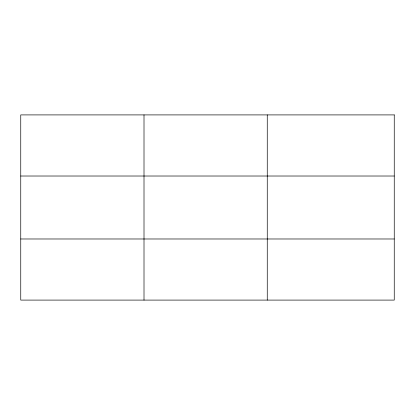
<?xml version="1.0" encoding="UTF-8"?>
<svg xmlns="http://www.w3.org/2000/svg" width="415" height="415" viewBox="0 0 415 415"><rect width="100%" height="100%" fill="white"/><g stroke="black" fill="none" stroke-linecap="round" stroke-linejoin="round"><path stroke-width="0.62" d="M144.005 114.908L144.005 300.092M267.26 114.908L267.26 300.092M20.75 176.017L394.25 176.017M20.75 238.983L394.25 238.983M394.25 114.908L394.25 300.092L20.75 300.092L20.75 114.908L394.25 114.908"/></g></svg>
